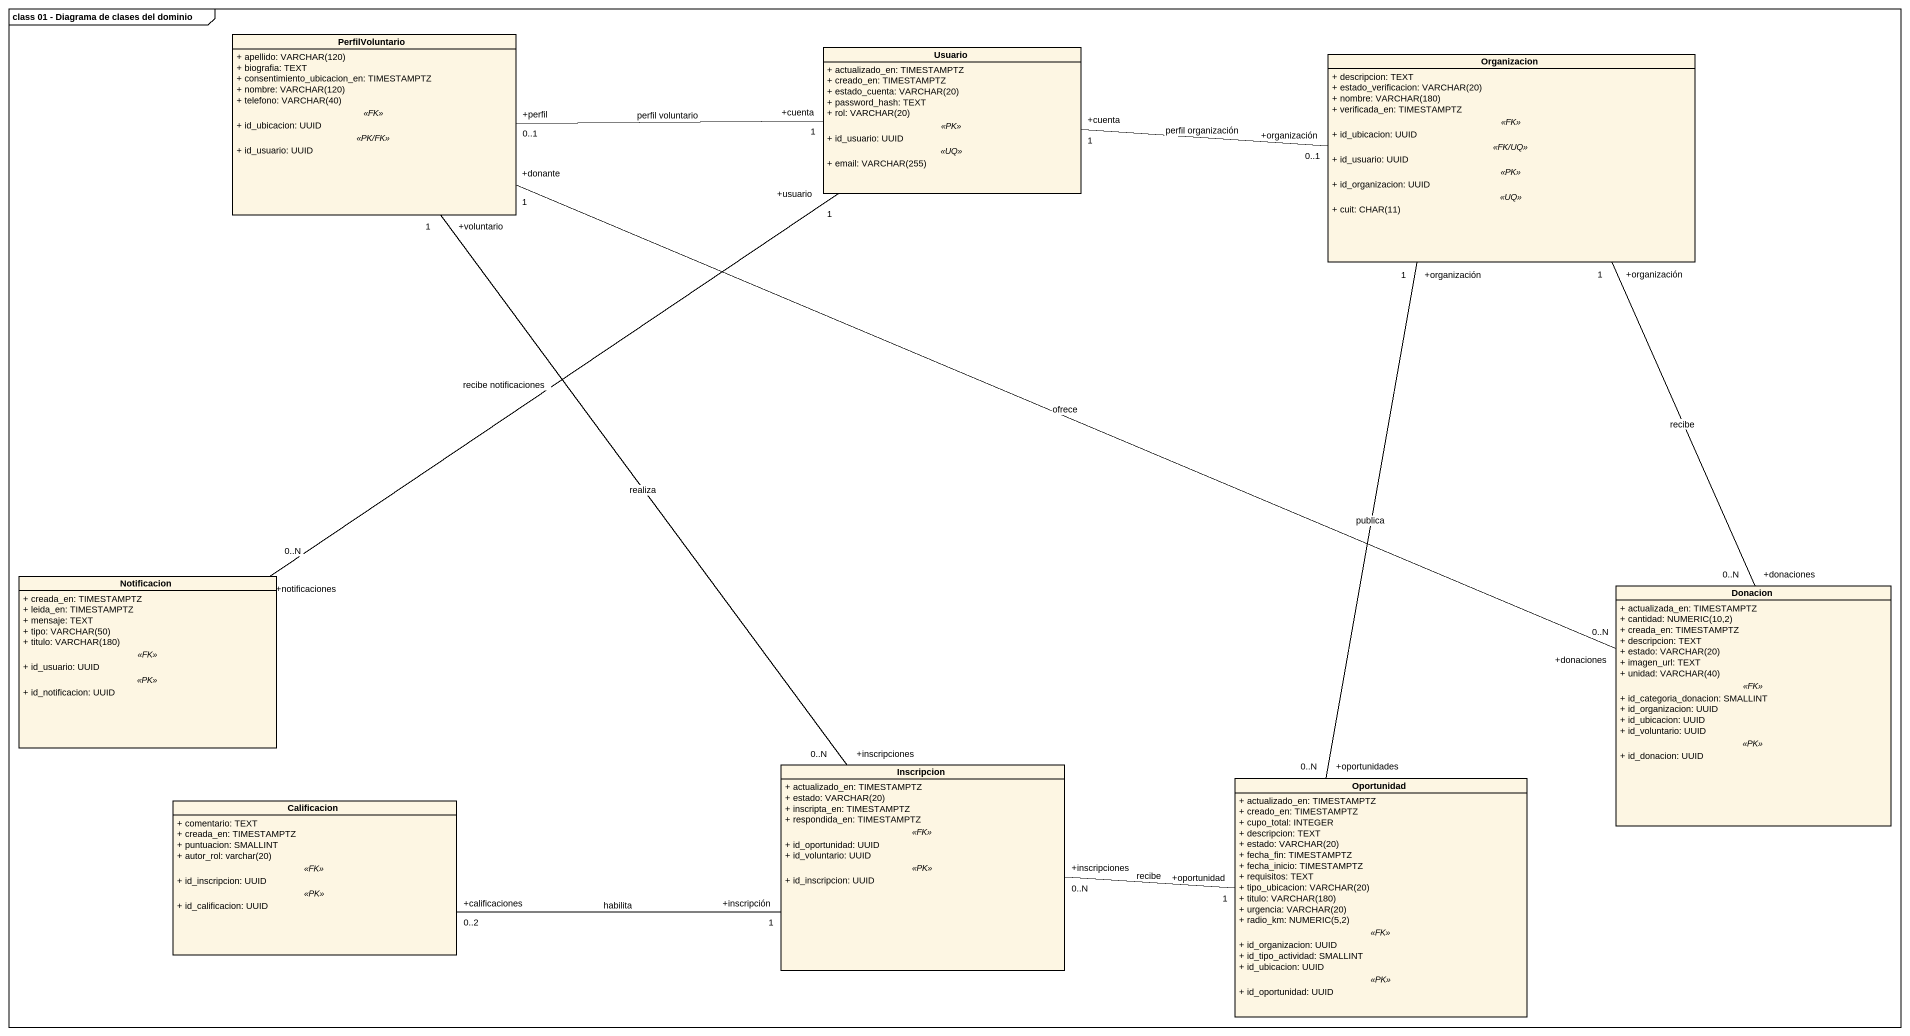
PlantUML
@startuml
mainframe class 01 - Diagrama de clases del dominio
hide circle
hide empty members
skinparam classAttributeIconSize 0
class PerfilVoluntario {
  {field} + apellido: VARCHAR(120)
  + biografia: TEXT
  + consentimiento_ubicacion_en: TIMESTAMPTZ
  {field} + nombre: VARCHAR(120)
  {field} + telefono: VARCHAR(40)
  .. <<FK>> ..
  + id_ubicacion: UUID
  .. <<PK/FK>> ..
  + id_usuario: UUID
}
class Usuario {
  + actualizado_en: TIMESTAMPTZ
  + creado_en: TIMESTAMPTZ
  {field} + estado_cuenta: VARCHAR(20)
  + password_hash: TEXT
  {field} + rol: VARCHAR(20)
  .. <<PK>> ..
  + id_usuario: UUID
  .. <<UQ>> ..
  {field} + email: VARCHAR(255)
}
class Organizacion {
  + descripcion: TEXT
  {field} + estado_verificacion: VARCHAR(20)
  {field} + nombre: VARCHAR(180)
  + verificada_en: TIMESTAMPTZ
  .. <<FK>> ..
  + id_ubicacion: UUID
  .. <<FK/UQ>> ..
  + id_usuario: UUID
  .. <<PK>> ..
  + id_organizacion: UUID
  .. <<UQ>> ..
  {field} + cuit: CHAR(11)
}
class Notificacion {
  + creada_en: TIMESTAMPTZ
  + leida_en: TIMESTAMPTZ
  + mensaje: TEXT
  {field} + tipo: VARCHAR(50)
  {field} + titulo: VARCHAR(180)
  .. <<FK>> ..
  + id_usuario: UUID
  .. <<PK>> ..
  + id_notificacion: UUID
}
class Donacion {
  + actualizada_en: TIMESTAMPTZ
  {field} + cantidad: NUMERIC(10,2)
  + creada_en: TIMESTAMPTZ
  + descripcion: TEXT
  {field} + estado: VARCHAR(20)
  + imagen_url: TEXT
  {field} + unidad: VARCHAR(40)
  .. <<FK>> ..
  + id_categoria_donacion: SMALLINT
  + id_organizacion: UUID
  + id_ubicacion: UUID
  + id_voluntario: UUID
  .. <<PK>> ..
  + id_donacion: UUID
}
class Inscripcion {
  + actualizado_en: TIMESTAMPTZ
  {field} + estado: VARCHAR(20)
  + inscripta_en: TIMESTAMPTZ
  + respondida_en: TIMESTAMPTZ
  .. <<FK>> ..
  + id_oportunidad: UUID
  + id_voluntario: UUID
  .. <<PK>> ..
  + id_inscripcion: UUID
}
class Calificacion {
  + comentario: TEXT
  + creada_en: TIMESTAMPTZ
  + puntuacion: SMALLINT
  {field} + autor_rol: varchar(20)
  .. <<FK>> ..
  + id_inscripcion: UUID
  .. <<PK>> ..
  + id_calificacion: UUID
}
class Oportunidad {
  + actualizado_en: TIMESTAMPTZ
  + creado_en: TIMESTAMPTZ
  + cupo_total: INTEGER
  + descripcion: TEXT
  {field} + estado: VARCHAR(20)
  + fecha_fin: TIMESTAMPTZ
  + fecha_inicio: TIMESTAMPTZ
  + requisitos: TEXT
  {field} + tipo_ubicacion: VARCHAR(20)
  {field} + titulo: VARCHAR(180)
  {field} + urgencia: VARCHAR(20)
  {field} + radio_km: NUMERIC(5,2)
  .. <<FK>> ..
  + id_organizacion: UUID
  + id_tipo_actividad: SMALLINT
  + id_ubicacion: UUID
  .. <<PK>> ..
  + id_oportunidad: UUID
}
PerfilVoluntario "+donante\n1" -right- "+donaciones\n0..N" Donacion : ofrece
PerfilVoluntario "+voluntario\n1" -- "+inscripciones\n0..N" Inscripcion : realiza
Usuario "+cuenta\n1" -left- "+perfil\n0..1" PerfilVoluntario : perfil voluntario
Usuario "+cuenta\n1" -right- "+organización\n0..1" Organizacion : perfil organización
Usuario "+usuario\n1" -- "+notificaciones\n0..N" Notificacion : recibe notificaciones
Organizacion "+organización\n1" -- "+donaciones\n0..N" Donacion : recibe
Organizacion "+organización\n1" -- "+oportunidades\n0..N" Oportunidad : publica
Inscripcion "+inscripción\n1" -left- "+calificaciones\n0..2" Calificacion : habilita
Oportunidad "+oportunidad\n1" -left- "+inscripciones\n0..N" Inscripcion : recibe
@enduml
